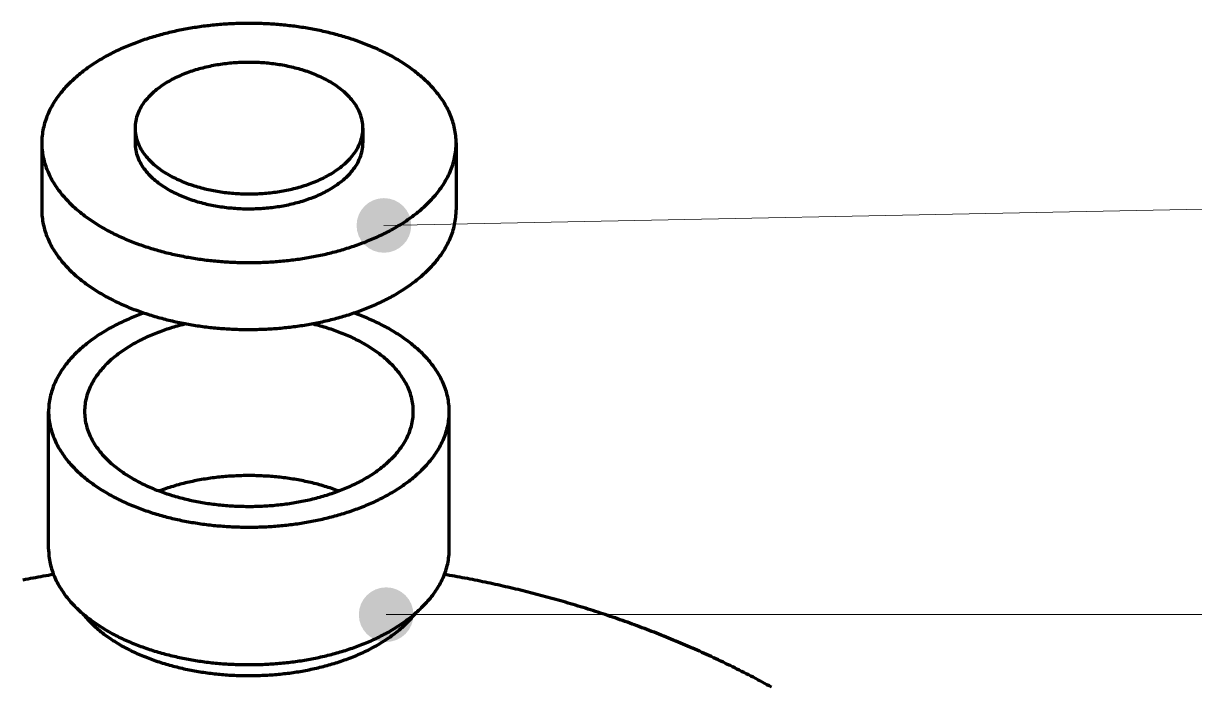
# Model space of a CAD drawing. Header units: millimetres. Extents: x 0 to 420, y 0 to 297.
# Drawn here: x 136.74 to 162.46, y 192.73 to 207.3 of the extents above; entities that cross this region are included whole.
import ezdxf

# ---------------------------------------------------------------- set-up
doc = ezdxf.new("R2010")
doc.units = ezdxf.units.MM
doc.layers.add('01-VISIBLE', color=7, linetype='CONTINUOUS', lineweight=70)
doc.layers.add('08-FINA', color=5, linetype='CONTINUOUS', lineweight=18)

msp = doc.modelspace()

# ---------------------------------------------------------------- hatches: boundary and pattern name
at = {"layer": '08-FINA'}
h = msp.add_hatch(color=7, dxfattribs=at)
h.dxf.hatch_style = 1
edge = h.paths.add_edge_path()
edge.add_arc((144.656, 202.863), 0.6, 0, 360)
h = msp.add_hatch(color=7, dxfattribs=at)
h.dxf.hatch_style = 1
edge = h.paths.add_edge_path()
edge.add_arc((144.705, 194.312), 0.6, 0, 360)

# ---------------------------------------------------------------- linework, layer by layer
at = {"layer": '01-VISIBLE'}
for p, q in [((139.19, 205.001), (139.19, 204.674)), ((144.195, 205.001), (144.195, 204.674)), ((137.142, 204.674), (137.142, 203.204)), ((146.242, 204.674), (146.242, 203.204)), ((137.292, 195.754), (137.292, 198.775)), ((146.092, 195.754), (146.092, 198.775))]:
    msp.add_line(p, q, dxfattribs=at)
for points in [[(146.242, 204.674), (146.242, 204.714), (146.24, 204.754), (146.237, 204.794), (146.234, 204.834), (146.229, 204.874), (146.223, 204.914), (146.216, 204.953), (146.208, 204.993), (146.2, 205.032), (146.19, 205.071), (146.179, 205.109), (146.167, 205.148), (146.155, 205.186), (146.141, 205.224), (146.127, 205.261), (146.112, 205.298), (146.096, 205.335), (146.079, 205.372), (146.061, 205.408), (146.043, 205.443), (146.024, 205.478), (146.004, 205.513), (145.983, 205.548), (145.962, 205.582), (145.94, 205.615), (145.917, 205.649), (145.894, 205.681), (145.871, 205.714), (145.846, 205.746), (145.821, 205.777), (145.796, 205.808), (145.77, 205.839), (145.744, 205.869), (145.717, 205.899), (145.69, 205.929), (145.662, 205.958), (145.634, 205.986), (145.605, 206.014), (145.576, 206.042), (145.547, 206.07), (145.517, 206.097), (145.487, 206.123), (145.457, 206.149), (145.426, 206.175), (145.395, 206.201), (145.364, 206.226), (145.332, 206.25), (145.3, 206.275), (145.268, 206.298), (145.235, 206.322), (145.203, 206.345), (145.17, 206.368), (145.136, 206.391), (145.103, 206.413), (145.069, 206.434), (145.035, 206.456), (145.001, 206.477), (144.967, 206.498), (144.932, 206.518), (144.898, 206.538), (144.863, 206.558), (144.828, 206.578), (144.792, 206.597), (144.757, 206.616), (144.721, 206.634), (144.686, 206.652), (144.65, 206.67), (144.614, 206.688), (144.577, 206.705), (144.541, 206.722), (144.505, 206.739), (144.468, 206.755), (144.431, 206.772), (144.394, 206.787), (144.358, 206.803), (144.32, 206.818), (144.283, 206.833), (144.246, 206.848), (144.208, 206.863), (144.171, 206.877), (144.133, 206.891), (144.096, 206.905), (144.058, 206.918), (144.02, 206.931), (143.982, 206.944), (143.944, 206.957), (143.906, 206.969), (143.867, 206.981), (143.829, 206.993), (143.791, 207.005), (143.752, 207.016), (143.714, 207.027), (143.675, 207.038), (143.636, 207.049), (143.598, 207.06), (143.559, 207.07), (143.52, 207.08), (143.481, 207.089), (143.442, 207.099), (143.403, 207.108), (143.364, 207.117), (143.325, 207.126), (143.286, 207.135), (143.246, 207.143), (143.207, 207.151), (143.168, 207.159), (143.128, 207.167), (143.089, 207.174), (143.049, 207.181), (143.01, 207.188), (142.97, 207.195), (142.931, 207.202), (142.891, 207.208), (142.851, 207.214), (142.812, 207.22), (142.772, 207.226), (142.732, 207.231), (142.693, 207.237), (142.653, 207.242), (142.613, 207.247), (142.573, 207.251), (142.533, 207.256), (142.493, 207.26), (142.453, 207.264), (142.413, 207.268), (142.373, 207.271), (142.333, 207.275), (142.293, 207.278), (142.253, 207.281), (142.213, 207.284), (142.173, 207.286), (142.133, 207.289), (142.093, 207.291), (142.053, 207.293), (142.013, 207.294), (141.973, 207.296), (141.933, 207.297), (141.893, 207.298), (141.853, 207.299), (141.812, 207.3), (141.772, 207.301), (141.732, 207.301), (141.692, 207.301), (141.652, 207.301), (141.612, 207.301), (141.572, 207.3), (141.532, 207.299), (141.491, 207.298), (141.451, 207.297), (141.411, 207.296), (141.371, 207.294), (141.331, 207.293), (141.291, 207.291), (141.251, 207.289), (141.211, 207.286), (141.171, 207.284), (141.131, 207.281), (141.091, 207.278), (141.051, 207.275), (141.011, 207.271), (140.971, 207.268), (140.931, 207.264), (140.891, 207.26), (140.851, 207.256), (140.811, 207.251), (140.771, 207.247), (140.731, 207.242), (140.692, 207.237), (140.652, 207.231), (140.612, 207.226), (140.572, 207.22), (140.533, 207.214), (140.493, 207.208), (140.453, 207.202), (140.414, 207.195), (140.374, 207.188), (140.335, 207.181), (140.295, 207.174), (140.256, 207.167), (140.216, 207.159), (140.177, 207.151), (140.138, 207.143), (140.099, 207.135), (140.059, 207.126), (140.02, 207.117), (139.981, 207.108), (139.942, 207.099), (139.903, 207.089), (139.864, 207.08), (139.825, 207.07), (139.787, 207.06), (139.748, 207.049), (139.709, 207.038), (139.67, 207.027), (139.632, 207.016), (139.593, 207.005), (139.555, 206.993), (139.517, 206.981), (139.478, 206.969), (139.44, 206.957), (139.402, 206.944), (139.364, 206.931), (139.326, 206.918), (139.289, 206.905), (139.251, 206.891), (139.213, 206.877), (139.176, 206.863), (139.138, 206.848), (139.101, 206.833), (139.064, 206.818), (139.027, 206.803), (138.99, 206.787), (138.953, 206.772), (138.916, 206.755), (138.879, 206.739), (138.843, 206.722), (138.807, 206.705), (138.77, 206.688), (138.734, 206.67), (138.699, 206.652), (138.663, 206.634), (138.627, 206.616), (138.592, 206.597), (138.556, 206.578), (138.521, 206.558), (138.486, 206.538), (138.452, 206.518), (138.417, 206.498), (138.383, 206.477), (138.349, 206.456), (138.315, 206.434), (138.281, 206.413), (138.248, 206.391), (138.214, 206.368), (138.181, 206.345), (138.149, 206.322), (138.116, 206.298), (138.084, 206.275), (138.052, 206.25), (138.02, 206.226), (137.989, 206.201), (137.958, 206.175), (137.927, 206.149), (137.897, 206.123), (137.867, 206.097), (137.837, 206.07), (137.808, 206.042), (137.779, 206.014), (137.75, 205.986), (137.722, 205.958), (137.694, 205.929), (137.667, 205.899), (137.64, 205.869), (137.614, 205.839), (137.588, 205.808), (137.563, 205.777), (137.538, 205.746), (137.514, 205.714), (137.49, 205.681), (137.467, 205.649), (137.444, 205.615), (137.422, 205.582), (137.401, 205.548), (137.381, 205.513), (137.361, 205.478), (137.341, 205.443), (137.323, 205.408), (137.305, 205.372), (137.288, 205.335), (137.272, 205.298), (137.257, 205.261), (137.243, 205.224), (137.229, 205.186), (137.217, 205.148), (137.205, 205.109), (137.194, 205.071), (137.184, 205.032), (137.176, 204.993), (137.168, 204.953), (137.161, 204.914), (137.155, 204.874), (137.151, 204.834), (137.147, 204.794), (137.144, 204.754), (137.143, 204.714), (137.142, 204.674)], [(144.195, 205.001), (144.194, 205.041), (144.191, 205.081), (144.186, 205.121), (144.179, 205.161), (144.171, 205.2), (144.16, 205.239), (144.148, 205.277), (144.135, 205.315), (144.119, 205.352), (144.103, 205.389), (144.085, 205.424), (144.065, 205.46), (144.044, 205.494), (144.022, 205.528), (143.999, 205.561), (143.975, 205.593), (143.95, 205.624), (143.924, 205.655), (143.897, 205.684), (143.869, 205.713), (143.84, 205.742), (143.811, 205.769), (143.781, 205.796), (143.751, 205.822), (143.719, 205.848), (143.688, 205.872), (143.656, 205.896), (143.623, 205.92), (143.59, 205.943), (143.556, 205.965), (143.522, 205.986), (143.488, 206.007), (143.453, 206.027), (143.418, 206.047), (143.383, 206.066), (143.347, 206.085), (143.311, 206.103), (143.275, 206.12), (143.238, 206.137), (143.201, 206.153), (143.164, 206.169), (143.127, 206.184), (143.09, 206.199), (143.052, 206.213), (143.015, 206.227), (142.977, 206.241), (142.939, 206.254), (142.9, 206.266), (142.862, 206.278), (142.823, 206.289), (142.785, 206.3), (142.746, 206.311), (142.707, 206.321), (142.668, 206.331), (142.629, 206.34), (142.59, 206.349), (142.55, 206.358), (142.511, 206.366), (142.472, 206.374), (142.432, 206.381), (142.392, 206.388), (142.353, 206.394), (142.313, 206.4), (142.273, 206.406), (142.233, 206.411), (142.194, 206.416), (142.154, 206.421), (142.114, 206.425), (142.074, 206.429), (142.033, 206.432), (141.993, 206.435), (141.953, 206.438), (141.913, 206.44), (141.873, 206.442), (141.833, 206.443), (141.793, 206.444), (141.752, 206.445), (141.712, 206.445), (141.672, 206.445), (141.632, 206.445), (141.592, 206.444), (141.551, 206.443), (141.511, 206.442), (141.471, 206.44), (141.431, 206.438), (141.391, 206.435), (141.351, 206.432), (141.311, 206.429), (141.271, 206.425), (141.231, 206.421), (141.191, 206.416), (141.151, 206.411), (141.111, 206.406), (141.071, 206.4), (141.031, 206.394), (140.992, 206.388), (140.952, 206.381), (140.913, 206.374), (140.873, 206.366), (140.834, 206.358), (140.794, 206.349), (140.755, 206.34), (140.716, 206.331), (140.677, 206.321), (140.638, 206.311), (140.599, 206.3), (140.561, 206.289), (140.522, 206.278), (140.484, 206.266), (140.446, 206.254), (140.408, 206.241), (140.37, 206.227), (140.332, 206.213), (140.294, 206.199), (140.257, 206.184), (140.22, 206.169), (140.183, 206.153), (140.146, 206.137), (140.11, 206.12), (140.073, 206.103), (140.037, 206.085), (140.002, 206.066), (139.966, 206.047), (139.931, 206.027), (139.896, 206.007), (139.862, 205.986), (139.828, 205.965), (139.795, 205.943), (139.761, 205.92), (139.729, 205.896), (139.696, 205.872), (139.665, 205.848), (139.634, 205.822), (139.603, 205.796), (139.573, 205.769), (139.544, 205.742), (139.515, 205.713), (139.488, 205.684), (139.461, 205.655), (139.434, 205.624), (139.409, 205.593), (139.385, 205.561), (139.362, 205.528), (139.34, 205.494), (139.319, 205.46), (139.3, 205.424), (139.281, 205.389), (139.265, 205.352), (139.249, 205.315), (139.236, 205.277), (139.224, 205.239), (139.213, 205.2), (139.205, 205.161), (139.198, 205.121), (139.193, 205.081), (139.191, 205.041), (139.19, 205.001)], [(139.19, 205.001), (139.191, 204.96), (139.193, 204.92), (139.198, 204.88), (139.205, 204.841), (139.214, 204.801), (139.224, 204.762), (139.236, 204.724), (139.25, 204.686), (139.265, 204.649), (139.282, 204.612), (139.3, 204.576), (139.32, 204.541), (139.341, 204.506), (139.363, 204.473), (139.386, 204.44), (139.41, 204.408), (139.435, 204.376), (139.462, 204.346), (139.489, 204.316), (139.516, 204.287), (139.545, 204.258), (139.574, 204.231), (139.604, 204.204), (139.635, 204.178), (139.666, 204.152), (139.698, 204.128), (139.73, 204.104), (139.763, 204.08), (139.796, 204.057), (139.83, 204.035), (139.864, 204.014), (139.899, 203.993), (139.934, 203.973), (139.969, 203.953), (140.004, 203.934), (140.04, 203.915), (140.076, 203.898), (140.112, 203.88), (140.149, 203.863), (140.186, 203.847), (140.223, 203.831), (140.26, 203.816), (140.298, 203.801), (140.335, 203.787), (140.373, 203.773), (140.411, 203.76), (140.449, 203.747), (140.488, 203.734), (140.526, 203.722), (140.565, 203.711), (140.603, 203.7), (140.642, 203.689), (140.681, 203.679), (140.72, 203.669), (140.759, 203.66), (140.799, 203.651), (140.838, 203.643), (140.878, 203.635), (140.917, 203.627), (140.957, 203.62), (140.997, 203.613), (141.036, 203.606), (141.076, 203.6), (141.116, 203.595), (141.156, 203.589), (141.196, 203.585), (141.236, 203.58), (141.276, 203.576), (141.316, 203.572), (141.356, 203.569), (141.396, 203.566), (141.437, 203.563), (141.477, 203.561), (141.517, 203.559), (141.557, 203.558), (141.598, 203.557), (141.638, 203.556), (141.678, 203.556), (141.719, 203.556), (141.759, 203.556), (141.799, 203.557), (141.839, 203.558), (141.88, 203.56), (141.92, 203.562), (141.96, 203.564), (142, 203.567), (142.04, 203.57), (142.081, 203.573), (142.121, 203.577), (142.161, 203.581), (142.201, 203.586), (142.241, 203.591), (142.281, 203.596), (142.321, 203.602), (142.36, 203.608), (142.4, 203.615), (142.44, 203.622), (142.479, 203.629), (142.519, 203.637), (142.558, 203.645), (142.598, 203.654), (142.637, 203.663), (142.676, 203.672), (142.715, 203.682), (142.754, 203.692), (142.793, 203.703), (142.832, 203.714), (142.87, 203.726), (142.909, 203.738), (142.947, 203.751), (142.985, 203.764), (143.023, 203.777), (143.061, 203.791), (143.098, 203.806), (143.136, 203.821), (143.173, 203.836), (143.21, 203.852), (143.247, 203.869), (143.283, 203.886), (143.32, 203.903), (143.355, 203.921), (143.391, 203.94), (143.427, 203.959), (143.462, 203.979)], [(143.462, 203.979), (143.497, 204), (143.532, 204.021), (143.567, 204.044), (143.601, 204.066), (143.635, 204.09), (143.668, 204.114), (143.701, 204.139), (143.733, 204.165), (143.765, 204.191), (143.796, 204.218), (143.826, 204.246), (143.856, 204.275), (143.884, 204.304), (143.912, 204.334), (143.939, 204.365), (143.966, 204.397), (143.991, 204.429), (144.015, 204.463), (144.038, 204.497), (144.059, 204.532), (144.08, 204.568), (144.099, 204.604), (144.116, 204.642), (144.132, 204.679), (144.146, 204.718), (144.159, 204.757), (144.17, 204.797), (144.178, 204.837), (144.185, 204.878), (144.191, 204.919), (144.194, 204.96), (144.195, 205.001)], [(137.142, 204.674), (137.143, 204.634), (137.144, 204.594), (137.147, 204.554), (137.151, 204.514), (137.155, 204.475), (137.161, 204.435), (137.168, 204.396), (137.175, 204.356), (137.184, 204.317), (137.194, 204.278), (137.205, 204.24), (137.216, 204.202), (137.229, 204.164), (137.242, 204.126), (137.257, 204.089), (137.272, 204.052), (137.288, 204.015), (137.304, 203.979), (137.322, 203.943), (137.34, 203.907), (137.359, 203.872), (137.379, 203.837), (137.4, 203.803), (137.421, 203.769), (137.443, 203.735), (137.465, 203.702), (137.488, 203.669), (137.512, 203.637), (137.536, 203.605), (137.561, 203.574), (137.586, 203.543), (137.612, 203.512), (137.638, 203.482), (137.664, 203.452), (137.692, 203.423), (137.719, 203.394), (137.747, 203.365), (137.776, 203.337), (137.804, 203.309), (137.834, 203.282), (137.863, 203.255), (137.893, 203.228), (137.923, 203.202), (137.954, 203.176), (137.985, 203.151), (138.016, 203.126), (138.048, 203.101), (138.08, 203.077), (138.112, 203.053), (138.144, 203.03), (138.177, 203.006), (138.209, 202.984), (138.243, 202.961), (138.276, 202.939), (138.309, 202.917), (138.343, 202.896), (138.377, 202.875), (138.411, 202.854), (138.446, 202.833), (138.48, 202.813), (138.515, 202.794), (138.55, 202.774), (138.585, 202.755), (138.621, 202.736), (138.656, 202.717), (138.692, 202.699), (138.727, 202.681), (138.763, 202.664), (138.799, 202.646), (138.836, 202.629), (138.872, 202.613), (138.908, 202.596), (138.945, 202.58), (138.982, 202.564), (139.019, 202.548), (139.056, 202.533), (139.093, 202.518), (139.13, 202.503), (139.167, 202.489), (139.204, 202.475), (139.242, 202.461), (139.28, 202.447), (139.317, 202.433), (139.355, 202.42), (139.393, 202.407), (139.431, 202.395), (139.469, 202.382), (139.507, 202.37), (139.545, 202.358), (139.583, 202.346), (139.622, 202.335), (139.66, 202.324), (139.699, 202.313), (139.737, 202.302), (139.776, 202.291), (139.814, 202.281), (139.853, 202.271), (139.892, 202.261), (139.931, 202.252), (139.97, 202.243), (140.009, 202.234), (140.048, 202.225), (140.087, 202.216), (140.126, 202.208), (140.165, 202.199), (140.204, 202.192), (140.244, 202.184), (140.283, 202.176), (140.322, 202.169), (140.362, 202.162), (140.401, 202.155), (140.44, 202.148), (140.48, 202.142), (140.519, 202.136), (140.559, 202.13), (140.599, 202.124), (140.638, 202.119), (140.678, 202.113), (140.718, 202.108), (140.757, 202.103), (140.797, 202.098), (140.837, 202.094), (140.877, 202.09), (140.916, 202.086), (140.956, 202.082), (140.996, 202.078), (141.036, 202.075), (141.076, 202.071), (141.116, 202.068), (141.156, 202.065), (141.196, 202.063), (141.235, 202.06), (141.275, 202.058), (141.315, 202.056), (141.355, 202.054), (141.395, 202.053), (141.435, 202.051), (141.475, 202.05), (141.515, 202.049), (141.555, 202.048), (141.595, 202.048), (141.635, 202.047), (141.675, 202.047), (141.715, 202.047), (141.755, 202.047), (141.795, 202.048), (141.835, 202.048), (141.875, 202.049), (141.915, 202.05), (141.955, 202.052), (141.995, 202.053), (142.035, 202.055), (142.075, 202.056), (142.115, 202.059), (142.155, 202.061), (142.195, 202.063), (142.235, 202.066), (142.275, 202.069), (142.315, 202.072), (142.355, 202.075), (142.395, 202.079), (142.434, 202.082), (142.474, 202.086), (142.514, 202.09), (142.554, 202.095), (142.594, 202.099), (142.633, 202.104), (142.673, 202.109), (142.713, 202.114), (142.752, 202.119), (142.792, 202.125), (142.832, 202.131), (142.871, 202.137), (142.911, 202.143), (142.95, 202.15), (142.99, 202.156), (143.029, 202.163), (143.068, 202.17), (143.108, 202.178), (143.147, 202.185), (143.186, 202.193), (143.225, 202.201), (143.265, 202.209), (143.304, 202.217), (143.343, 202.226), (143.382, 202.235), (143.421, 202.244), (143.46, 202.253), (143.499, 202.263), (143.537, 202.273), (143.576, 202.283), (143.615, 202.293), (143.653, 202.304), (143.692, 202.314), (143.73, 202.325), (143.769, 202.337), (143.807, 202.348), (143.845, 202.36), (143.883, 202.372), (143.922, 202.384), (143.96, 202.397), (143.998, 202.409), (144.035, 202.422), (144.073, 202.436), (144.111, 202.449), (144.148, 202.463), (144.186, 202.477), (144.223, 202.491), (144.26, 202.506), (144.298, 202.521), (144.335, 202.536), (144.372, 202.551), (144.408, 202.567), (144.445, 202.583), (144.482, 202.599), (144.518, 202.615), (144.554, 202.632), (144.591, 202.649), (144.627, 202.667), (144.663, 202.684), (144.698, 202.702), (144.734, 202.72), (144.769, 202.739), (144.805, 202.758), (144.84, 202.777), (144.875, 202.797), (144.909, 202.817)], [(139.19, 204.674), (139.191, 204.634), (139.193, 204.594), (139.198, 204.554), (139.205, 204.514), (139.214, 204.475), (139.224, 204.436), (139.236, 204.397), (139.25, 204.359), (139.265, 204.322), (139.282, 204.285), (139.3, 204.25), (139.32, 204.214), (139.341, 204.18), (139.363, 204.146), (139.386, 204.113), (139.41, 204.081), (139.435, 204.05), (139.462, 204.019), (139.489, 203.989), (139.516, 203.96), (139.545, 203.932), (139.574, 203.904), (139.604, 203.877), (139.635, 203.851), (139.666, 203.826), (139.698, 203.801), (139.73, 203.777), (139.763, 203.754), (139.796, 203.731), (139.83, 203.709), (139.864, 203.687), (139.899, 203.666), (139.934, 203.646), (139.969, 203.626), (140.004, 203.607), (140.04, 203.589), (140.076, 203.571), (140.112, 203.554), (140.149, 203.537), (140.186, 203.52), (140.223, 203.505), (140.26, 203.489), (140.298, 203.474), (140.335, 203.46), (140.373, 203.446), (140.411, 203.433), (140.449, 203.42), (140.488, 203.408), (140.526, 203.396), (140.565, 203.384), (140.603, 203.373), (140.642, 203.363), (140.681, 203.352), (140.72, 203.343), (140.759, 203.333), (140.799, 203.324), (140.838, 203.316), (140.878, 203.308), (140.917, 203.3), (140.957, 203.293), (140.997, 203.286), (141.036, 203.28), (141.076, 203.274), (141.116, 203.268), (141.156, 203.263), (141.196, 203.258), (141.236, 203.253), (141.276, 203.249), (141.316, 203.246), (141.356, 203.242), (141.396, 203.239), (141.437, 203.237), (141.477, 203.235), (141.517, 203.233), (141.557, 203.231), (141.598, 203.23), (141.638, 203.23), (141.678, 203.229), (141.719, 203.229), (141.759, 203.23), (141.799, 203.231), (141.839, 203.232), (141.88, 203.233), (141.92, 203.235), (141.96, 203.238), (142, 203.24), (142.04, 203.243), (142.081, 203.247), (142.121, 203.251), (142.161, 203.255), (142.201, 203.259), (142.241, 203.264), (142.281, 203.27), (142.321, 203.276), (142.36, 203.282), (142.4, 203.288), (142.44, 203.295), (142.479, 203.303), (142.519, 203.31), (142.558, 203.319), (142.598, 203.327), (142.637, 203.336), (142.676, 203.346), (142.715, 203.356), (142.754, 203.366), (142.793, 203.377), (142.832, 203.388), (142.87, 203.399), (142.909, 203.411), (142.947, 203.424), (142.985, 203.437), (143.023, 203.451), (143.061, 203.465), (143.098, 203.479), (143.136, 203.494), (143.173, 203.509), (143.21, 203.525), (143.247, 203.542), (143.283, 203.559), (143.32, 203.577), (143.355, 203.595), (143.391, 203.613), (143.427, 203.633), (143.462, 203.652)], [(143.462, 203.652), (143.497, 203.673), (143.532, 203.695), (143.567, 203.717), (143.601, 203.74), (143.635, 203.763), (143.668, 203.788), (143.701, 203.812), (143.733, 203.838), (143.765, 203.864), (143.796, 203.891), (143.826, 203.919), (143.856, 203.948), (143.884, 203.977), (143.912, 204.007), (143.939, 204.038), (143.966, 204.07), (143.991, 204.103), (144.015, 204.136), (144.038, 204.17), (144.059, 204.205), (144.08, 204.241), (144.099, 204.278), (144.116, 204.315), (144.132, 204.353), (144.146, 204.391), (144.159, 204.431), (144.17, 204.47), (144.178, 204.511), (144.185, 204.551), (144.191, 204.592), (144.194, 204.633), (144.195, 204.674)], [(144.909, 202.817), (144.944, 202.837), (144.979, 202.858), (145.014, 202.879), (145.048, 202.9), (145.083, 202.922), (145.117, 202.944), (145.15, 202.967), (145.184, 202.99), (145.217, 203.013), (145.25, 203.037), (145.283, 203.061), (145.315, 203.085), (145.347, 203.11), (145.379, 203.135), (145.411, 203.16), (145.442, 203.186), (145.473, 203.213), (145.504, 203.239), (145.534, 203.266), (145.564, 203.294), (145.593, 203.322), (145.622, 203.35), (145.651, 203.379), (145.679, 203.408), (145.707, 203.438), (145.734, 203.468), (145.761, 203.498), (145.787, 203.529), (145.813, 203.56), (145.838, 203.592), (145.863, 203.624), (145.887, 203.657), (145.911, 203.69), (145.934, 203.723), (145.956, 203.757), (145.978, 203.792), (145.999, 203.826), (146.019, 203.861), (146.038, 203.897), (146.057, 203.933), (146.075, 203.969), (146.093, 204.006), (146.109, 204.043), (146.124, 204.081), (146.139, 204.118), (146.153, 204.157), (146.166, 204.195), (146.178, 204.234), (146.189, 204.273), (146.199, 204.312), (146.208, 204.352), (146.216, 204.392), (146.223, 204.432), (146.229, 204.472), (146.233, 204.512), (146.237, 204.552), (146.24, 204.593), (146.242, 204.634), (146.242, 204.674)], [(137.142, 203.204), (137.143, 203.164), (137.144, 203.124), (137.147, 203.084), (137.151, 203.045), (137.155, 203.005), (137.161, 202.965), (137.168, 202.926), (137.175, 202.887), (137.184, 202.848), (137.194, 202.809), (137.205, 202.77), (137.216, 202.732), (137.229, 202.694), (137.242, 202.656), (137.257, 202.619), (137.272, 202.582), (137.288, 202.545), (137.304, 202.509), (137.322, 202.473), (137.34, 202.437), (137.359, 202.402), (137.379, 202.367), (137.4, 202.333), (137.421, 202.299), (137.443, 202.265), (137.465, 202.232), (137.488, 202.2), (137.512, 202.167), (137.536, 202.135), (137.561, 202.104), (137.586, 202.073), (137.612, 202.042), (137.638, 202.012), (137.664, 201.982), (137.692, 201.953), (137.719, 201.924), (137.747, 201.895), (137.776, 201.867), (137.804, 201.839), (137.834, 201.812), (137.863, 201.785), (137.893, 201.759), (137.923, 201.732), (137.954, 201.707), (137.985, 201.681), (138.016, 201.656), (138.048, 201.632), (138.08, 201.607), (138.112, 201.583), (138.144, 201.56), (138.177, 201.537), (138.209, 201.514), (138.243, 201.491), (138.276, 201.469), (138.309, 201.447), (138.343, 201.426), (138.377, 201.405), (138.411, 201.384), (138.446, 201.364), (138.48, 201.344), (138.515, 201.324), (138.55, 201.304), (138.585, 201.285), (138.621, 201.266), (138.656, 201.248), (138.692, 201.23), (138.727, 201.212), (138.763, 201.194), (138.799, 201.177), (138.836, 201.16), (138.872, 201.143), (138.908, 201.126), (138.945, 201.11), (138.982, 201.094), (139.019, 201.079), (139.056, 201.063), (139.093, 201.048), (139.13, 201.034), (139.167, 201.019), (139.204, 201.005), (139.242, 200.991), (139.28, 200.977), (139.317, 200.964), (139.355, 200.95), (139.393, 200.938), (139.431, 200.925), (139.469, 200.912), (139.507, 200.9), (139.545, 200.888), (139.583, 200.877), (139.622, 200.865), (139.66, 200.854), (139.699, 200.843), (139.737, 200.832), (139.776, 200.822), (139.814, 200.812), (139.853, 200.802), (139.892, 200.792), (139.931, 200.782), (139.97, 200.773), (140.009, 200.764), (140.048, 200.755), (140.087, 200.746), (140.126, 200.738), (140.165, 200.73), (140.204, 200.722), (140.244, 200.714), (140.283, 200.707), (140.322, 200.699), (140.362, 200.692), (140.401, 200.685), (140.44, 200.679), (140.48, 200.672), (140.519, 200.666), (140.559, 200.66), (140.599, 200.654), (140.638, 200.649), (140.678, 200.644), (140.718, 200.638), (140.757, 200.633), (140.797, 200.629), (140.837, 200.624), (140.877, 200.62), (140.916, 200.616), (140.956, 200.612), (140.996, 200.608), (141.036, 200.605), (141.076, 200.602), (141.116, 200.599), (141.156, 200.596), (141.196, 200.593), (141.235, 200.591), (141.275, 200.588), (141.315, 200.586), (141.355, 200.585), (141.395, 200.583), (141.435, 200.582), (141.475, 200.58), (141.515, 200.579), (141.555, 200.579), (141.595, 200.578), (141.635, 200.578), (141.675, 200.577), (141.715, 200.577), (141.755, 200.578), (141.795, 200.578), (141.835, 200.579), (141.875, 200.58), (141.915, 200.581), (141.955, 200.582), (141.995, 200.583), (142.035, 200.585), (142.075, 200.587), (142.115, 200.589), (142.155, 200.591), (142.195, 200.594), (142.235, 200.596), (142.275, 200.599), (142.315, 200.602), (142.355, 200.605), (142.395, 200.609), (142.434, 200.613), (142.474, 200.617), (142.514, 200.621), (142.554, 200.625), (142.594, 200.63), (142.633, 200.634), (142.673, 200.639), (142.713, 200.644), (142.752, 200.65), (142.792, 200.655), (142.832, 200.661), (142.871, 200.667), (142.911, 200.673), (142.95, 200.68), (142.99, 200.687), (143.029, 200.693), (143.068, 200.701), (143.108, 200.708), (143.147, 200.715), (143.186, 200.723), (143.225, 200.731), (143.265, 200.739), (143.304, 200.748), (143.343, 200.756), (143.382, 200.765), (143.421, 200.774), (143.46, 200.784), (143.499, 200.793), (143.537, 200.803), (143.576, 200.813), (143.615, 200.823), (143.653, 200.834), (143.692, 200.845), (143.73, 200.856), (143.769, 200.867), (143.807, 200.878), (143.845, 200.89), (143.883, 200.902), (143.922, 200.914), (143.96, 200.927), (143.998, 200.94), (144.035, 200.953), (144.073, 200.966), (144.111, 200.979), (144.148, 200.993), (144.186, 201.007), (144.223, 201.021), (144.26, 201.036), (144.298, 201.051), (144.335, 201.066), (144.372, 201.081), (144.408, 201.097), (144.445, 201.113), (144.482, 201.129), (144.518, 201.146), (144.554, 201.162), (144.591, 201.179), (144.627, 201.197), (144.663, 201.215), (144.698, 201.233), (144.734, 201.251), (144.769, 201.269), (144.805, 201.288), (144.84, 201.307), (144.875, 201.327), (144.909, 201.347)], [(144.909, 201.347), (144.944, 201.367), (144.979, 201.388), (145.014, 201.409), (145.048, 201.431), (145.083, 201.453), (145.117, 201.475), (145.15, 201.497), (145.184, 201.52), (145.217, 201.543), (145.25, 201.567), (145.283, 201.591), (145.315, 201.615), (145.347, 201.64), (145.379, 201.665), (145.411, 201.691), (145.442, 201.717), (145.473, 201.743), (145.504, 201.77), (145.534, 201.797), (145.564, 201.824), (145.593, 201.852), (145.622, 201.881), (145.651, 201.909), (145.679, 201.938), (145.707, 201.968), (145.734, 201.998), (145.761, 202.029), (145.787, 202.059), (145.813, 202.091), (145.838, 202.122), (145.863, 202.155), (145.887, 202.187), (145.911, 202.22), (145.934, 202.254), (145.956, 202.288), (145.978, 202.322), (145.999, 202.357), (146.019, 202.392), (146.038, 202.427), (146.057, 202.463), (146.075, 202.5), (146.093, 202.536), (146.109, 202.573), (146.124, 202.611), (146.139, 202.649), (146.153, 202.687), (146.166, 202.725), (146.178, 202.764), (146.189, 202.803), (146.199, 202.843), (146.208, 202.882), (146.216, 202.922), (146.223, 202.962), (146.229, 203.002), (146.233, 203.042), (146.237, 203.083), (146.24, 203.123), (146.242, 203.164), (146.242, 203.204)], [(139.388, 200.939), (139.35, 200.926), (139.313, 200.912), (139.275, 200.898), (139.238, 200.883), (139.201, 200.869), (139.163, 200.854), (139.126, 200.839), (139.09, 200.823), (139.053, 200.807), (139.016, 200.791), (138.979, 200.775), (138.943, 200.758), (138.907, 200.741), (138.871, 200.724), (138.835, 200.707), (138.799, 200.689), (138.763, 200.671), (138.728, 200.652), (138.692, 200.633), (138.657, 200.614), (138.622, 200.595), (138.587, 200.575), (138.553, 200.555), (138.518, 200.534), (138.484, 200.513), (138.45, 200.492), (138.416, 200.471), (138.383, 200.449), (138.349, 200.427), (138.316, 200.404), (138.283, 200.381), (138.251, 200.358), (138.219, 200.334), (138.187, 200.31), (138.155, 200.286), (138.123, 200.261), (138.092, 200.236), (138.062, 200.21), (138.031, 200.184), (138.001, 200.158), (137.971, 200.131), (137.942, 200.104), (137.913, 200.076), (137.884, 200.048), (137.856, 200.019), (137.829, 199.99), (137.801, 199.961), (137.774, 199.931), (137.748, 199.901), (137.722, 199.871), (137.697, 199.839), (137.672, 199.808), (137.648, 199.776), (137.625, 199.744), (137.602, 199.711), (137.579, 199.678), (137.558, 199.644), (137.537, 199.61), (137.516, 199.575), (137.497, 199.54), (137.478, 199.505), (137.46, 199.469), (137.442, 199.433), (137.426, 199.397), (137.41, 199.36), (137.396, 199.323), (137.382, 199.285), (137.369, 199.247), (137.357, 199.209), (137.346, 199.171), (137.336, 199.132), (137.327, 199.093), (137.319, 199.054), (137.312, 199.014), (137.306, 198.975), (137.301, 198.935), (137.297, 198.895), (137.294, 198.855), (137.293, 198.815), (137.292, 198.775)], [(146.092, 198.775), (146.092, 198.815), (146.09, 198.855), (146.087, 198.895), (146.083, 198.935), (146.078, 198.975), (146.073, 199.014), (146.066, 199.054), (146.058, 199.093), (146.048, 199.132), (146.038, 199.171), (146.027, 199.209), (146.015, 199.247), (146.002, 199.285), (145.989, 199.323), (145.974, 199.36), (145.958, 199.397), (145.942, 199.433), (145.924, 199.469), (145.906, 199.505), (145.888, 199.54), (145.868, 199.575), (145.848, 199.61), (145.827, 199.644), (145.805, 199.678), (145.783, 199.711), (145.76, 199.744), (145.736, 199.776), (145.712, 199.808), (145.687, 199.839), (145.662, 199.871), (145.636, 199.901), (145.61, 199.931), (145.583, 199.961), (145.556, 199.99), (145.528, 200.019), (145.5, 200.048), (145.471, 200.076), (145.442, 200.104), (145.413, 200.131), (145.383, 200.158), (145.353, 200.184), (145.323, 200.21), (145.292, 200.236), (145.261, 200.261), (145.229, 200.286), (145.198, 200.31), (145.166, 200.334), (145.133, 200.358), (145.101, 200.381), (145.068, 200.404), (145.035, 200.427), (145.002, 200.449), (144.968, 200.471), (144.934, 200.492), (144.9, 200.513), (144.866, 200.534), (144.832, 200.555), (144.797, 200.575), (144.762, 200.595), (144.727, 200.614), (144.692, 200.633), (144.657, 200.652), (144.621, 200.671), (144.585, 200.689), (144.55, 200.707), (144.514, 200.724), (144.477, 200.741), (144.441, 200.758), (144.405, 200.775), (144.368, 200.791), (144.331, 200.807), (144.295, 200.823), (144.258, 200.839), (144.221, 200.854), (144.184, 200.869), (144.146, 200.883), (144.109, 200.898), (144.071, 200.912), (144.034, 200.926), (143.996, 200.939)], [(140.313, 200.701), (140.274, 200.692), (140.235, 200.682), (140.196, 200.672), (140.158, 200.662), (140.119, 200.651), (140.081, 200.64), (140.042, 200.629), (140.004, 200.617), (139.966, 200.605), (139.928, 200.593), (139.89, 200.581), (139.852, 200.568), (139.814, 200.555), (139.776, 200.541), (139.739, 200.528), (139.701, 200.514), (139.664, 200.499), (139.627, 200.484), (139.59, 200.469), (139.553, 200.454), (139.516, 200.438), (139.479, 200.422), (139.443, 200.405), (139.407, 200.388), (139.371, 200.371), (139.335, 200.353), (139.299, 200.335), (139.263, 200.317), (139.228, 200.298), (139.193, 200.279), (139.158, 200.259), (139.123, 200.239), (139.089, 200.219), (139.055, 200.198), (139.021, 200.177), (138.987, 200.155), (138.954, 200.133), (138.921, 200.111), (138.888, 200.088), (138.856, 200.064), (138.823, 200.04), (138.792, 200.016), (138.76, 199.991), (138.729, 199.966), (138.699, 199.94), (138.669, 199.914), (138.639, 199.887), (138.609, 199.86), (138.581, 199.832), (138.552, 199.804), (138.525, 199.775), (138.497, 199.745), (138.471, 199.716), (138.445, 199.685), (138.419, 199.654), (138.394, 199.623), (138.37, 199.591), (138.347, 199.558), (138.324, 199.525), (138.302, 199.492), (138.281, 199.458), (138.261, 199.423), (138.242, 199.388), (138.224, 199.353), (138.206, 199.317), (138.19, 199.28), (138.174, 199.243), (138.16, 199.206), (138.147, 199.168), (138.135, 199.13), (138.124, 199.091), (138.114, 199.053), (138.106, 199.013), (138.099, 198.974), (138.093, 198.935), (138.088, 198.895), (138.085, 198.855), (138.083, 198.815), (138.082, 198.775)], [(145.302, 198.775), (145.301, 198.815), (145.299, 198.855), (145.296, 198.895), (145.291, 198.935), (145.286, 198.974), (145.278, 199.013), (145.27, 199.053), (145.26, 199.091), (145.249, 199.13), (145.237, 199.168), (145.224, 199.206), (145.21, 199.243), (145.194, 199.28), (145.178, 199.317), (145.161, 199.353), (145.142, 199.388), (145.123, 199.423), (145.103, 199.458), (145.082, 199.492), (145.06, 199.525), (145.037, 199.558), (145.014, 199.591), (144.99, 199.623), (144.965, 199.654), (144.94, 199.685), (144.913, 199.716), (144.887, 199.745), (144.86, 199.775), (144.832, 199.804), (144.803, 199.832), (144.775, 199.86), (144.745, 199.887), (144.716, 199.914), (144.685, 199.94), (144.655, 199.966), (144.624, 199.991), (144.592, 200.016), (144.561, 200.04), (144.529, 200.064), (144.496, 200.088), (144.463, 200.111), (144.43, 200.133), (144.397, 200.155), (144.363, 200.177), (144.329, 200.198), (144.295, 200.219), (144.261, 200.239), (144.226, 200.259), (144.191, 200.279), (144.156, 200.298), (144.121, 200.317), (144.085, 200.335), (144.05, 200.353), (144.014, 200.371), (143.978, 200.388), (143.941, 200.405), (143.905, 200.422), (143.868, 200.438), (143.831, 200.454), (143.795, 200.469), (143.758, 200.484), (143.72, 200.499), (143.683, 200.514), (143.646, 200.528), (143.608, 200.541), (143.57, 200.555), (143.532, 200.568), (143.495, 200.581), (143.457, 200.593), (143.418, 200.605), (143.38, 200.617), (143.342, 200.629), (143.303, 200.64), (143.265, 200.651), (143.226, 200.662), (143.188, 200.672), (143.149, 200.682), (143.11, 200.692), (143.071, 200.701)], [(137.292, 198.775), (137.293, 198.735), (137.294, 198.695), (137.297, 198.655), (137.301, 198.615), (137.306, 198.575), (137.312, 198.535), (137.319, 198.496), (137.327, 198.457), (137.336, 198.417), (137.346, 198.379), (137.357, 198.34), (137.369, 198.302), (137.382, 198.264), (137.396, 198.226), (137.411, 198.189), (137.426, 198.152), (137.443, 198.116), (137.46, 198.079), (137.478, 198.044), (137.497, 198.008), (137.517, 197.973), (137.537, 197.939), (137.558, 197.905), (137.58, 197.871), (137.602, 197.838), (137.626, 197.805), (137.649, 197.772), (137.673, 197.74), (137.698, 197.709), (137.724, 197.678), (137.749, 197.647), (137.776, 197.617), (137.803, 197.587), (137.83, 197.558), (137.858, 197.529), (137.886, 197.5), (137.915, 197.472), (137.944, 197.445), (137.973, 197.417), (138.003, 197.391), (138.033, 197.364), (138.063, 197.338), (138.094, 197.312), (138.125, 197.287), (138.157, 197.262), (138.189, 197.238), (138.221, 197.214), (138.253, 197.19), (138.286, 197.167), (138.319, 197.144), (138.352, 197.121), (138.385, 197.099), (138.419, 197.077), (138.453, 197.056), (138.487, 197.035), (138.521, 197.014), (138.556, 196.993), (138.59, 196.973), (138.625, 196.953), (138.66, 196.934), (138.695, 196.915), (138.731, 196.896), (138.766, 196.877), (138.802, 196.859), (138.838, 196.841), (138.874, 196.824), (138.91, 196.807), (138.947, 196.79), (138.983, 196.773), (139.02, 196.757), (139.057, 196.741), (139.094, 196.725), (139.131, 196.709), (139.168, 196.694), (139.205, 196.679), (139.242, 196.665), (139.28, 196.65), (139.317, 196.636), (139.355, 196.623), (139.393, 196.609), (139.431, 196.596), (139.468, 196.583), (139.506, 196.57), (139.545, 196.558), (139.583, 196.545), (139.621, 196.534), (139.659, 196.522), (139.698, 196.51), (139.736, 196.499), (139.775, 196.488), (139.814, 196.478), (139.852, 196.467), (139.891, 196.457), (139.93, 196.447), (139.969, 196.437), (140.008, 196.428), (140.047, 196.419), (140.086, 196.41), (140.125, 196.401), (140.164, 196.393), (140.204, 196.384), (140.243, 196.376), (140.282, 196.368), (140.322, 196.361), (140.361, 196.354), (140.401, 196.346), (140.44, 196.34), (140.48, 196.333), (140.519, 196.326), (140.559, 196.32), (140.599, 196.314), (140.638, 196.308), (140.678, 196.303), (140.718, 196.298), (140.757, 196.293), (140.797, 196.288), (140.837, 196.283), (140.877, 196.279), (140.917, 196.274), (140.957, 196.27), (140.997, 196.266), (141.037, 196.263), (141.077, 196.26), (141.117, 196.256), (141.157, 196.253), (141.197, 196.251), (141.237, 196.248), (141.277, 196.246), (141.317, 196.244), (141.357, 196.242), (141.397, 196.24), (141.437, 196.239), (141.477, 196.238), (141.517, 196.237), (141.557, 196.236), (141.597, 196.235), (141.637, 196.235), (141.677, 196.235), (141.718, 196.235), (141.758, 196.235), (141.798, 196.235), (141.838, 196.236), (141.878, 196.237), (141.918, 196.238), (141.958, 196.239), (141.998, 196.241), (142.038, 196.242), (142.078, 196.244), (142.118, 196.247), (142.158, 196.249), (142.198, 196.251), (142.238, 196.254), (142.278, 196.257), (142.318, 196.26), (142.358, 196.264), (142.398, 196.267), (142.438, 196.271), (142.478, 196.275), (142.518, 196.28), (142.558, 196.284), (142.598, 196.289), (142.638, 196.294), (142.677, 196.299), (142.717, 196.304), (142.757, 196.31), (142.796, 196.316), (142.836, 196.322), (142.876, 196.328), (142.915, 196.335), (142.955, 196.341), (142.994, 196.348), (143.034, 196.356), (143.073, 196.363), (143.113, 196.371), (143.152, 196.378), (143.191, 196.387), (143.23, 196.395), (143.27, 196.403), (143.309, 196.412), (143.348, 196.421), (143.387, 196.431), (143.426, 196.44), (143.465, 196.45), (143.504, 196.46), (143.542, 196.47), (143.581, 196.481), (143.62, 196.491), (143.658, 196.502), (143.697, 196.514), (143.735, 196.525), (143.773, 196.537), (143.812, 196.549), (143.85, 196.561), (143.888, 196.574), (143.926, 196.586), (143.964, 196.599), (144.002, 196.613), (144.04, 196.626), (144.077, 196.64), (144.115, 196.654), (144.152, 196.669), (144.189, 196.683), (144.227, 196.698), (144.264, 196.714), (144.301, 196.729), (144.338, 196.745), (144.374, 196.761), (144.411, 196.778), (144.447, 196.794), (144.484, 196.811), (144.52, 196.829), (144.556, 196.846), (144.592, 196.864), (144.627, 196.882), (144.663, 196.901), (144.698, 196.92), (144.734, 196.939), (144.769, 196.959), (144.803, 196.979)], [(138.082, 198.775), (138.083, 198.735), (138.085, 198.695), (138.088, 198.655), (138.093, 198.615), (138.099, 198.576), (138.106, 198.536), (138.114, 198.497), (138.124, 198.458), (138.135, 198.42), (138.147, 198.382), (138.16, 198.344), (138.174, 198.306), (138.19, 198.269), (138.206, 198.233), (138.224, 198.197), (138.242, 198.161), (138.261, 198.126), (138.282, 198.092), (138.303, 198.058), (138.324, 198.024), (138.347, 197.991), (138.37, 197.959), (138.395, 197.927), (138.419, 197.895), (138.445, 197.864), (138.471, 197.834), (138.498, 197.804), (138.525, 197.775), (138.553, 197.746), (138.581, 197.718), (138.61, 197.69), (138.639, 197.663), (138.669, 197.636), (138.699, 197.61), (138.73, 197.584), (138.761, 197.558), (138.792, 197.534), (138.824, 197.509), (138.856, 197.485), (138.888, 197.462), (138.921, 197.439), (138.954, 197.416), (138.988, 197.394), (139.021, 197.373), (139.055, 197.351), (139.089, 197.331), (139.124, 197.31), (139.159, 197.29), (139.194, 197.271), (139.229, 197.251), (139.264, 197.233), (139.3, 197.214), (139.335, 197.196), (139.371, 197.178), (139.407, 197.161), (139.444, 197.144), (139.48, 197.128), (139.517, 197.112), (139.554, 197.096), (139.59, 197.08), (139.627, 197.065), (139.665, 197.05), (139.702, 197.036), (139.74, 197.022), (139.777, 197.008), (139.815, 196.995), (139.853, 196.982), (139.891, 196.969), (139.929, 196.956), (139.967, 196.944), (140.005, 196.932), (140.043, 196.921), (140.082, 196.91), (140.12, 196.899), (140.159, 196.888), (140.198, 196.878), (140.236, 196.868), (140.275, 196.858), (140.314, 196.848), (140.353, 196.839), (140.392, 196.83), (140.431, 196.822), (140.47, 196.814), (140.51, 196.806), (140.549, 196.798), (140.588, 196.79), (140.628, 196.783), (140.667, 196.776), (140.707, 196.77), (140.746, 196.763), (140.786, 196.757), (140.825, 196.752), (140.865, 196.746), (140.905, 196.741), (140.944, 196.736), (140.984, 196.731), (141.024, 196.727), (141.064, 196.722), (141.104, 196.719), (141.143, 196.715), (141.183, 196.711), (141.223, 196.708), (141.263, 196.705), (141.303, 196.703), (141.343, 196.7), (141.383, 196.698), (141.423, 196.696), (141.463, 196.695), (141.503, 196.694), (141.543, 196.692), (141.583, 196.692), (141.623, 196.691), (141.663, 196.691), (141.703, 196.691), (141.743, 196.691), (141.783, 196.691), (141.823, 196.692), (141.863, 196.693), (141.903, 196.694), (141.943, 196.696), (141.983, 196.697), (142.023, 196.699), (142.063, 196.702), (142.103, 196.704), (142.143, 196.707), (142.183, 196.71), (142.223, 196.713), (142.263, 196.717), (142.303, 196.721), (142.342, 196.725), (142.382, 196.729), (142.422, 196.734), (142.462, 196.739), (142.502, 196.744), (142.541, 196.749), (142.581, 196.755), (142.62, 196.761), (142.66, 196.767), (142.699, 196.773), (142.739, 196.78), (142.778, 196.787), (142.818, 196.795), (142.857, 196.802), (142.896, 196.81), (142.935, 196.818), (142.975, 196.827), (143.014, 196.835), (143.053, 196.844), (143.092, 196.854), (143.13, 196.863), (143.169, 196.873), (143.208, 196.883), (143.247, 196.894), (143.285, 196.905), (143.324, 196.916), (143.362, 196.927), (143.4, 196.939), (143.438, 196.951), (143.477, 196.963), (143.515, 196.976), (143.552, 196.989), (143.59, 197.002), (143.628, 197.016), (143.665, 197.03), (143.703, 197.044), (143.74, 197.059), (143.777, 197.073), (143.814, 197.089), (143.851, 197.104), (143.888, 197.12), (143.924, 197.137), (143.961, 197.154), (143.997, 197.171), (144.033, 197.188), (144.069, 197.206), (144.104, 197.224), (144.14, 197.243), (144.175, 197.262), (144.21, 197.281), (144.245, 197.301)], [(144.245, 197.301), (144.28, 197.322), (144.314, 197.342), (144.349, 197.364), (144.383, 197.385), (144.417, 197.407), (144.45, 197.43), (144.483, 197.453), (144.516, 197.477), (144.549, 197.501), (144.581, 197.525), (144.613, 197.55), (144.644, 197.575), (144.675, 197.601), (144.706, 197.628), (144.736, 197.654), (144.766, 197.682), (144.795, 197.71), (144.824, 197.738), (144.852, 197.767), (144.88, 197.796), (144.907, 197.826), (144.933, 197.857), (144.959, 197.888), (144.984, 197.92), (145.009, 197.952), (145.032, 197.985), (145.055, 198.018), (145.078, 198.052), (145.099, 198.086), (145.12, 198.121), (145.139, 198.156), (145.158, 198.192), (145.176, 198.228), (145.192, 198.265), (145.208, 198.302), (145.223, 198.34), (145.236, 198.378), (145.248, 198.416), (145.259, 198.455), (145.269, 198.495), (145.278, 198.534), (145.285, 198.574), (145.291, 198.614), (145.296, 198.654), (145.299, 198.694), (145.301, 198.734), (145.302, 198.775)], [(144.803, 196.979), (144.838, 196.999), (144.873, 197.02), (144.908, 197.041), (144.942, 197.063), (144.977, 197.085), (145.011, 197.107), (145.044, 197.129), (145.078, 197.152), (145.111, 197.176), (145.144, 197.2), (145.177, 197.224), (145.209, 197.248), (145.241, 197.273), (145.273, 197.299), (145.304, 197.324), (145.335, 197.35), (145.366, 197.377), (145.396, 197.404), (145.426, 197.431), (145.456, 197.459), (145.485, 197.487), (145.514, 197.516), (145.542, 197.545), (145.57, 197.575), (145.598, 197.605), (145.624, 197.635), (145.651, 197.666), (145.677, 197.697), (145.702, 197.729), (145.727, 197.761), (145.751, 197.794), (145.774, 197.827), (145.797, 197.861), (145.82, 197.895), (145.841, 197.929), (145.862, 197.964), (145.882, 197.999), (145.901, 198.035), (145.92, 198.071), (145.938, 198.108), (145.955, 198.145), (145.971, 198.182), (145.986, 198.22), (146, 198.258), (146.013, 198.296), (146.026, 198.335), (146.037, 198.374), (146.047, 198.413), (146.057, 198.453), (146.065, 198.492), (146.072, 198.532), (146.078, 198.572), (146.083, 198.613), (146.087, 198.653), (146.09, 198.694), (146.092, 198.734), (146.092, 198.775)], [(143.663, 197.029), (143.625, 197.043), (143.588, 197.056), (143.55, 197.07), (143.512, 197.083), (143.473, 197.095), (143.435, 197.108), (143.397, 197.12), (143.358, 197.131), (143.32, 197.143), (143.281, 197.154), (143.242, 197.165), (143.204, 197.175), (143.165, 197.185), (143.126, 197.195), (143.087, 197.205), (143.048, 197.214), (143.008, 197.223), (142.969, 197.232), (142.93, 197.24), (142.89, 197.249), (142.851, 197.256), (142.812, 197.264), (142.772, 197.271), (142.732, 197.278), (142.693, 197.285), (142.653, 197.292), (142.613, 197.298), (142.574, 197.304), (142.534, 197.309), (142.494, 197.315), (142.454, 197.32), (142.414, 197.325), (142.374, 197.329), (142.334, 197.334), (142.294, 197.338), (142.254, 197.341), (142.214, 197.345), (142.174, 197.348), (142.134, 197.351), (142.094, 197.354), (142.054, 197.356), (142.014, 197.358), (141.973, 197.36), (141.933, 197.362), (141.893, 197.364), (141.853, 197.365), (141.813, 197.366), (141.772, 197.366), (141.732, 197.367), (141.692, 197.367), (141.652, 197.367), (141.612, 197.366), (141.571, 197.366), (141.531, 197.365), (141.491, 197.364), (141.451, 197.362), (141.411, 197.36), (141.371, 197.358), (141.33, 197.356), (141.29, 197.354), (141.25, 197.351), (141.21, 197.348), (141.17, 197.345), (141.13, 197.341), (141.09, 197.338), (141.05, 197.334), (141.01, 197.329), (140.97, 197.325), (140.93, 197.32), (140.89, 197.315), (140.85, 197.309), (140.811, 197.304), (140.771, 197.298), (140.731, 197.292), (140.691, 197.285), (140.652, 197.278), (140.612, 197.271), (140.573, 197.264), (140.533, 197.256), (140.494, 197.249), (140.454, 197.24), (140.415, 197.232), (140.376, 197.223), (140.337, 197.214), (140.298, 197.205), (140.258, 197.195), (140.219, 197.185), (140.181, 197.175), (140.142, 197.165), (140.103, 197.154), (140.064, 197.143), (140.026, 197.131), (139.987, 197.12), (139.949, 197.108), (139.911, 197.095), (139.873, 197.083), (139.835, 197.07), (139.797, 197.056), (139.759, 197.043), (139.721, 197.029)], [(137.292, 195.754), (137.293, 195.714), (137.294, 195.674), (137.297, 195.634), (137.301, 195.594), (137.306, 195.554), (137.312, 195.514), (137.319, 195.475), (137.327, 195.436), (137.336, 195.396), (137.346, 195.358), (137.357, 195.319), (137.369, 195.281), (137.382, 195.243), (137.396, 195.205), (137.411, 195.168), (137.426, 195.131), (137.443, 195.095), (137.46, 195.058), (137.478, 195.023), (137.497, 194.987), (137.517, 194.952), (137.537, 194.918), (137.558, 194.884), (137.58, 194.85), (137.602, 194.817), (137.626, 194.784), (137.649, 194.751), (137.673, 194.719), (137.698, 194.688), (137.724, 194.657), (137.749, 194.626), (137.776, 194.596), (137.803, 194.566), (137.83, 194.537), (137.858, 194.508), (137.886, 194.479), (137.915, 194.451), (137.944, 194.424), (137.973, 194.396), (138.003, 194.37), (138.033, 194.343), (138.063, 194.317), (138.094, 194.291), (138.125, 194.266), (138.157, 194.241), (138.189, 194.217), (138.221, 194.193), (138.253, 194.169), (138.286, 194.146), (138.319, 194.123), (138.352, 194.1), (138.385, 194.078), (138.419, 194.056), (138.453, 194.035), (138.487, 194.014), (138.521, 193.993), (138.556, 193.972), (138.59, 193.952), (138.625, 193.932), (138.66, 193.913), (138.695, 193.894), (138.731, 193.875), (138.766, 193.856), (138.802, 193.838), (138.838, 193.82), (138.874, 193.803), (138.91, 193.786), (138.947, 193.769), (138.983, 193.752), (139.02, 193.736), (139.057, 193.72), (139.094, 193.704), (139.131, 193.688), (139.168, 193.673), (139.205, 193.658), (139.242, 193.644), (139.28, 193.629), (139.317, 193.615), (139.355, 193.602), (139.393, 193.588), (139.431, 193.575), (139.468, 193.562), (139.506, 193.549), (139.545, 193.537), (139.583, 193.524), (139.621, 193.512), (139.659, 193.501), (139.698, 193.489), (139.736, 193.478), (139.775, 193.467), (139.814, 193.457), (139.852, 193.446), (139.891, 193.436), (139.93, 193.426), (139.969, 193.416), (140.008, 193.407), (140.047, 193.398), (140.086, 193.389), (140.125, 193.38), (140.164, 193.372), (140.204, 193.363), (140.243, 193.355), (140.282, 193.347), (140.322, 193.34), (140.361, 193.333), (140.401, 193.325), (140.44, 193.319), (140.48, 193.312), (140.519, 193.305), (140.559, 193.299), (140.599, 193.293), (140.638, 193.287), (140.678, 193.282), (140.718, 193.277), (140.757, 193.271), (140.797, 193.267), (140.837, 193.262), (140.877, 193.257), (140.917, 193.253), (140.957, 193.249), (140.997, 193.245), (141.037, 193.242), (141.077, 193.238), (141.117, 193.235), (141.157, 193.232), (141.197, 193.23), (141.237, 193.227), (141.277, 193.225), (141.317, 193.223), (141.357, 193.221), (141.397, 193.219), (141.437, 193.218), (141.477, 193.217), (141.517, 193.216), (141.557, 193.215), (141.597, 193.214), (141.637, 193.214), (141.677, 193.214), (141.718, 193.214), (141.758, 193.214), (141.798, 193.214), (141.838, 193.215), (141.878, 193.216), (141.918, 193.217), (141.958, 193.218), (141.998, 193.22), (142.038, 193.221), (142.078, 193.223), (142.118, 193.225), (142.158, 193.228), (142.198, 193.23), (142.238, 193.233), (142.278, 193.236), (142.318, 193.239), (142.358, 193.243), (142.398, 193.246), (142.438, 193.25), (142.478, 193.254), (142.518, 193.259), (142.558, 193.263), (142.598, 193.268), (142.638, 193.273), (142.677, 193.278), (142.717, 193.283), (142.757, 193.289), (142.796, 193.295), (142.836, 193.301), (142.876, 193.307), (142.915, 193.314), (142.955, 193.32), (142.994, 193.327), (143.034, 193.334), (143.073, 193.342), (143.113, 193.35), (143.152, 193.357), (143.191, 193.366), (143.23, 193.374), (143.27, 193.382), (143.309, 193.391), (143.348, 193.4), (143.387, 193.41), (143.426, 193.419), (143.465, 193.429), (143.504, 193.439), (143.542, 193.449), (143.581, 193.46), (143.62, 193.47), (143.658, 193.481), (143.697, 193.492), (143.735, 193.504), (143.773, 193.516), (143.812, 193.528), (143.85, 193.54), (143.888, 193.553), (143.926, 193.565), (143.964, 193.578), (144.002, 193.592), (144.04, 193.605), (144.077, 193.619), (144.115, 193.633), (144.152, 193.648), (144.189, 193.662), (144.227, 193.677), (144.264, 193.693), (144.301, 193.708), (144.338, 193.724), (144.374, 193.74), (144.411, 193.757), (144.447, 193.773), (144.484, 193.79), (144.52, 193.808), (144.556, 193.825), (144.592, 193.843), (144.627, 193.861), (144.663, 193.88), (144.698, 193.899), (144.734, 193.918), (144.769, 193.938), (144.803, 193.958)], [(144.803, 193.958), (144.838, 193.978), (144.873, 193.999), (144.908, 194.02), (144.942, 194.042), (144.977, 194.063), (145.011, 194.086), (145.044, 194.108), (145.078, 194.131), (145.111, 194.155), (145.144, 194.179), (145.177, 194.203), (145.209, 194.227), (145.241, 194.252), (145.273, 194.278), (145.304, 194.303), (145.335, 194.329), (145.366, 194.356), (145.396, 194.383), (145.426, 194.41), (145.456, 194.438), (145.485, 194.466), (145.514, 194.495), (145.542, 194.524), (145.57, 194.554), (145.598, 194.584), (145.624, 194.614), (145.651, 194.645), (145.677, 194.676), (145.702, 194.708), (145.727, 194.74), (145.751, 194.773), (145.774, 194.806), (145.797, 194.84), (145.82, 194.874), (145.841, 194.908), (145.862, 194.943), (145.882, 194.978), (145.901, 195.014), (145.92, 195.05), (145.938, 195.087), (145.955, 195.124), (145.971, 195.161), (145.986, 195.199), (146, 195.237), (146.013, 195.275), (146.026, 195.314), (146.037, 195.353), (146.047, 195.392), (146.057, 195.432), (146.065, 195.471), (146.072, 195.511), (146.078, 195.551), (146.083, 195.592), (146.087, 195.632), (146.09, 195.673), (146.092, 195.713), (146.092, 195.754)], [(137.4, 195.195), (137.344, 195.185), (137.288, 195.175), (137.232, 195.165), (137.176, 195.155), (137.12, 195.145), (137.063, 195.135), (137.008, 195.124), (136.952, 195.114), (136.896, 195.103), (136.84, 195.092), (136.784, 195.081), (136.728, 195.07)], [(153.166, 192.718), (153.116, 192.746), (153.066, 192.773), (153.016, 192.801), (152.966, 192.828), (152.915, 192.855), (152.865, 192.881), (152.815, 192.908), (152.765, 192.935), (152.714, 192.961), (152.664, 192.987), (152.613, 193.013), (152.562, 193.039), (152.511, 193.065), (152.461, 193.091), (152.41, 193.117), (152.359, 193.142), (152.308, 193.167), (152.257, 193.192), (152.205, 193.217), (152.154, 193.242), (152.103, 193.267), (152.052, 193.292), (152, 193.316), (151.949, 193.34), (151.897, 193.365), (151.845, 193.389), (151.794, 193.413), (151.742, 193.436), (151.69, 193.46), (151.638, 193.483), (151.586, 193.507), (151.534, 193.53), (151.482, 193.553), (151.43, 193.576), (151.378, 193.599), (151.326, 193.622), (151.273, 193.644), (151.221, 193.666), (151.169, 193.689), (151.116, 193.711), (151.064, 193.733), (151.011, 193.755), (150.958, 193.776), (150.906, 193.798), (150.853, 193.819), (150.8, 193.841), (150.747, 193.862), (150.694, 193.883), (150.641, 193.904), (150.588, 193.925), (150.535, 193.945), (150.482, 193.966), (150.429, 193.986), (150.376, 194.006), (150.322, 194.026), (150.269, 194.046), (150.216, 194.066), (150.162, 194.086), (150.109, 194.105), (150.055, 194.125), (150.002, 194.144), (149.948, 194.163), (149.894, 194.182), (149.84, 194.201), (149.787, 194.22), (149.733, 194.239), (149.679, 194.257), (149.625, 194.275), (149.571, 194.294), (149.517, 194.312), (149.463, 194.33), (149.409, 194.347), (149.355, 194.365), (149.301, 194.383), (149.246, 194.4), (149.192, 194.417), (149.138, 194.435), (149.083, 194.452), (149.029, 194.468), (148.975, 194.485), (148.92, 194.502), (148.866, 194.518), (148.811, 194.535), (148.757, 194.551), (148.702, 194.567), (148.647, 194.583), (148.592, 194.599), (148.538, 194.614), (148.483, 194.63), (148.428, 194.645), (148.373, 194.661), (148.318, 194.676), (148.263, 194.691), (148.208, 194.706), (148.153, 194.721), (148.098, 194.735), (148.043, 194.75), (147.988, 194.764), (147.933, 194.778), (147.878, 194.792), (147.823, 194.806), (147.767, 194.82), (147.712, 194.834), (147.657, 194.848), (147.602, 194.861), (147.546, 194.874), (147.491, 194.888), (147.435, 194.901), (147.38, 194.914), (147.324, 194.926), (147.269, 194.939), (147.213, 194.952), (147.158, 194.964), (147.102, 194.976), (147.046, 194.989), (146.991, 195.001), (146.935, 195.012), (146.879, 195.024), (146.824, 195.036), (146.768, 195.047), (146.712, 195.059), (146.656, 195.07), (146.6, 195.081), (146.544, 195.092), (146.489, 195.103), (146.433, 195.114), (146.377, 195.124), (146.321, 195.135), (146.265, 195.145), (146.209, 195.155), (146.153, 195.165), (146.096, 195.175), (146.04, 195.185), (145.984, 195.195)], [(138.045, 194.333), (138.07, 194.301), (138.096, 194.27), (138.122, 194.24), (138.148, 194.21), (138.176, 194.18), (138.204, 194.151), (138.232, 194.123), (138.261, 194.095), (138.29, 194.067), (138.319, 194.04), (138.349, 194.013), (138.38, 193.987), (138.41, 193.961), (138.442, 193.936), (138.473, 193.911), (138.505, 193.886), (138.537, 193.862), (138.57, 193.838), (138.602, 193.815), (138.635, 193.792), (138.669, 193.77), (138.702, 193.747), (138.736, 193.726), (138.77, 193.704), (138.805, 193.684), (138.839, 193.663), (138.874, 193.643), (138.909, 193.623), (138.944, 193.604), (138.979, 193.585), (139.015, 193.566), (139.051, 193.547), (139.087, 193.529), (139.123, 193.512), (139.159, 193.494), (139.195, 193.477), (139.232, 193.461), (139.269, 193.444), (139.306, 193.428), (139.343, 193.413), (139.38, 193.397), (139.417, 193.382), (139.454, 193.368), (139.492, 193.353), (139.53, 193.339), (139.567, 193.325), (139.605, 193.312), (139.643, 193.298), (139.681, 193.285), (139.719, 193.273), (139.758, 193.26), (139.796, 193.248), (139.834, 193.237), (139.873, 193.225), (139.912, 193.214), (139.95, 193.203), (139.989, 193.192), (140.028, 193.182), (140.067, 193.172), (140.106, 193.162), (140.145, 193.152), (140.184, 193.143), (140.223, 193.134), (140.262, 193.125), (140.301, 193.117), (140.341, 193.108), (140.38, 193.1), (140.42, 193.092), (140.459, 193.085), (140.499, 193.078), (140.538, 193.071), (140.578, 193.064), (140.618, 193.057), (140.657, 193.051), (140.697, 193.045), (140.737, 193.039), (140.777, 193.034), (140.816, 193.029), (140.856, 193.024), (140.896, 193.019), (140.936, 193.014), (140.976, 193.01), (141.016, 193.006), (141.056, 193.002), (141.096, 192.998), (141.136, 192.995), (141.176, 192.992), (141.216, 192.989), (141.256, 192.986), (141.297, 192.984), (141.337, 192.982), (141.377, 192.98), (141.417, 192.978), (141.457, 192.977), (141.497, 192.975), (141.538, 192.974), (141.578, 192.973), (141.618, 192.973), (141.658, 192.973), (141.698, 192.973), (141.739, 192.973), (141.779, 192.973), (141.819, 192.974), (141.859, 192.975), (141.899, 192.976), (141.94, 192.977), (141.98, 192.979), (142.02, 192.98), (142.06, 192.982), (142.1, 192.985), (142.14, 192.987), (142.18, 192.99), (142.22, 192.993), (142.261, 192.996), (142.301, 192.999), (142.341, 193.003), (142.381, 193.007), (142.421, 193.011), (142.461, 193.016), (142.5, 193.02), (142.54, 193.025), (142.58, 193.03), (142.62, 193.036), (142.66, 193.041), (142.7, 193.047), (142.739, 193.053), (142.779, 193.059), (142.819, 193.066), (142.858, 193.073), (142.898, 193.08), (142.937, 193.087), (142.977, 193.095), (143.016, 193.103), (143.056, 193.111), (143.095, 193.119), (143.134, 193.128), (143.173, 193.137), (143.213, 193.146), (143.252, 193.155), (143.291, 193.165), (143.33, 193.175), (143.369, 193.185), (143.407, 193.196), (143.446, 193.206), (143.485, 193.217), (143.523, 193.229), (143.562, 193.24), (143.6, 193.252), (143.639, 193.264), (143.677, 193.277), (143.715, 193.29), (143.753, 193.303), (143.791, 193.316), (143.829, 193.329), (143.866, 193.343), (143.904, 193.358), (143.941, 193.372), (143.979, 193.387), (144.016, 193.402), (144.053, 193.418), (144.09, 193.433), (144.127, 193.45), (144.164, 193.466), (144.2, 193.483), (144.236, 193.5), (144.273, 193.517), (144.309, 193.535), (144.345, 193.553), (144.38, 193.572), (144.416, 193.59), (144.451, 193.61), (144.486, 193.629), (144.521, 193.649)], [(144.521, 193.649), (144.557, 193.67), (144.592, 193.691), (144.627, 193.713), (144.662, 193.735), (144.697, 193.757), (144.731, 193.78), (144.765, 193.803), (144.799, 193.827), (144.833, 193.851), (144.866, 193.876), (144.898, 193.901), (144.931, 193.926), (144.963, 193.952), (144.995, 193.979), (145.026, 194.005), (145.057, 194.033), (145.087, 194.061), (145.118, 194.089), (145.147, 194.118), (145.176, 194.147), (145.205, 194.177), (145.233, 194.207), (145.26, 194.238), (145.287, 194.269), (145.314, 194.301), (145.339, 194.333)]]:
    msp.add_lwpolyline(points, dxfattribs=at)
at = {"layer": '08-FINA'}
for p, q in [((212.501, 204.222), (144.656, 202.863)), ((212.5, 194.312), (144.705, 194.312))]:
    msp.add_line(p, q, dxfattribs=at)

doc.saveas('drawing.dxf')
